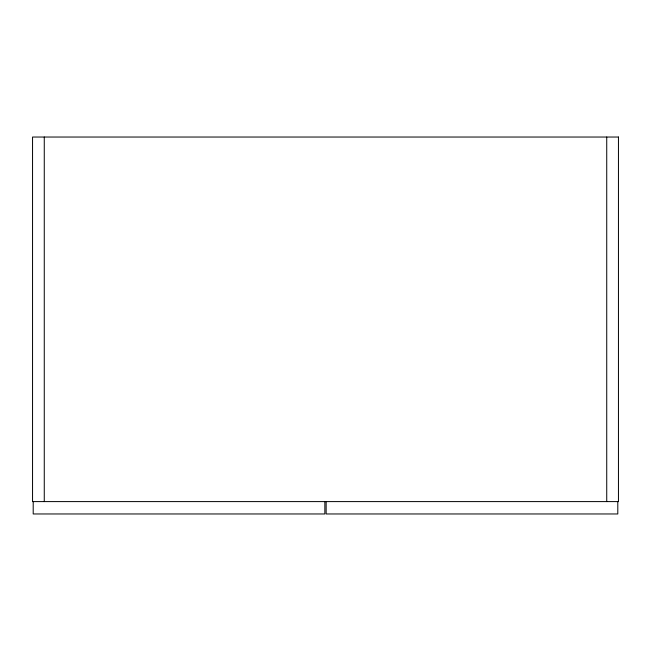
<?xml version="1.0" encoding="UTF-8"?>
<svg xmlns="http://www.w3.org/2000/svg" width="651" height="651" viewBox="0 0 651 651"><rect width="100%" height="100%" fill="white"/><g stroke="black" fill="none" stroke-linecap="round" stroke-linejoin="round"><path stroke-width="0.98" d="M617.799 501.595L617.799 513.965L326.151 513.965L326.151 501.595M606.732 137.036L606.732 501.595M324.849 501.595L324.849 513.965L33.201 513.965L33.201 501.595M44.268 137.036L44.268 501.595M618.45 137.036L32.55 137.036L32.55 501.595L618.45 501.595L618.45 137.036"/></g></svg>
